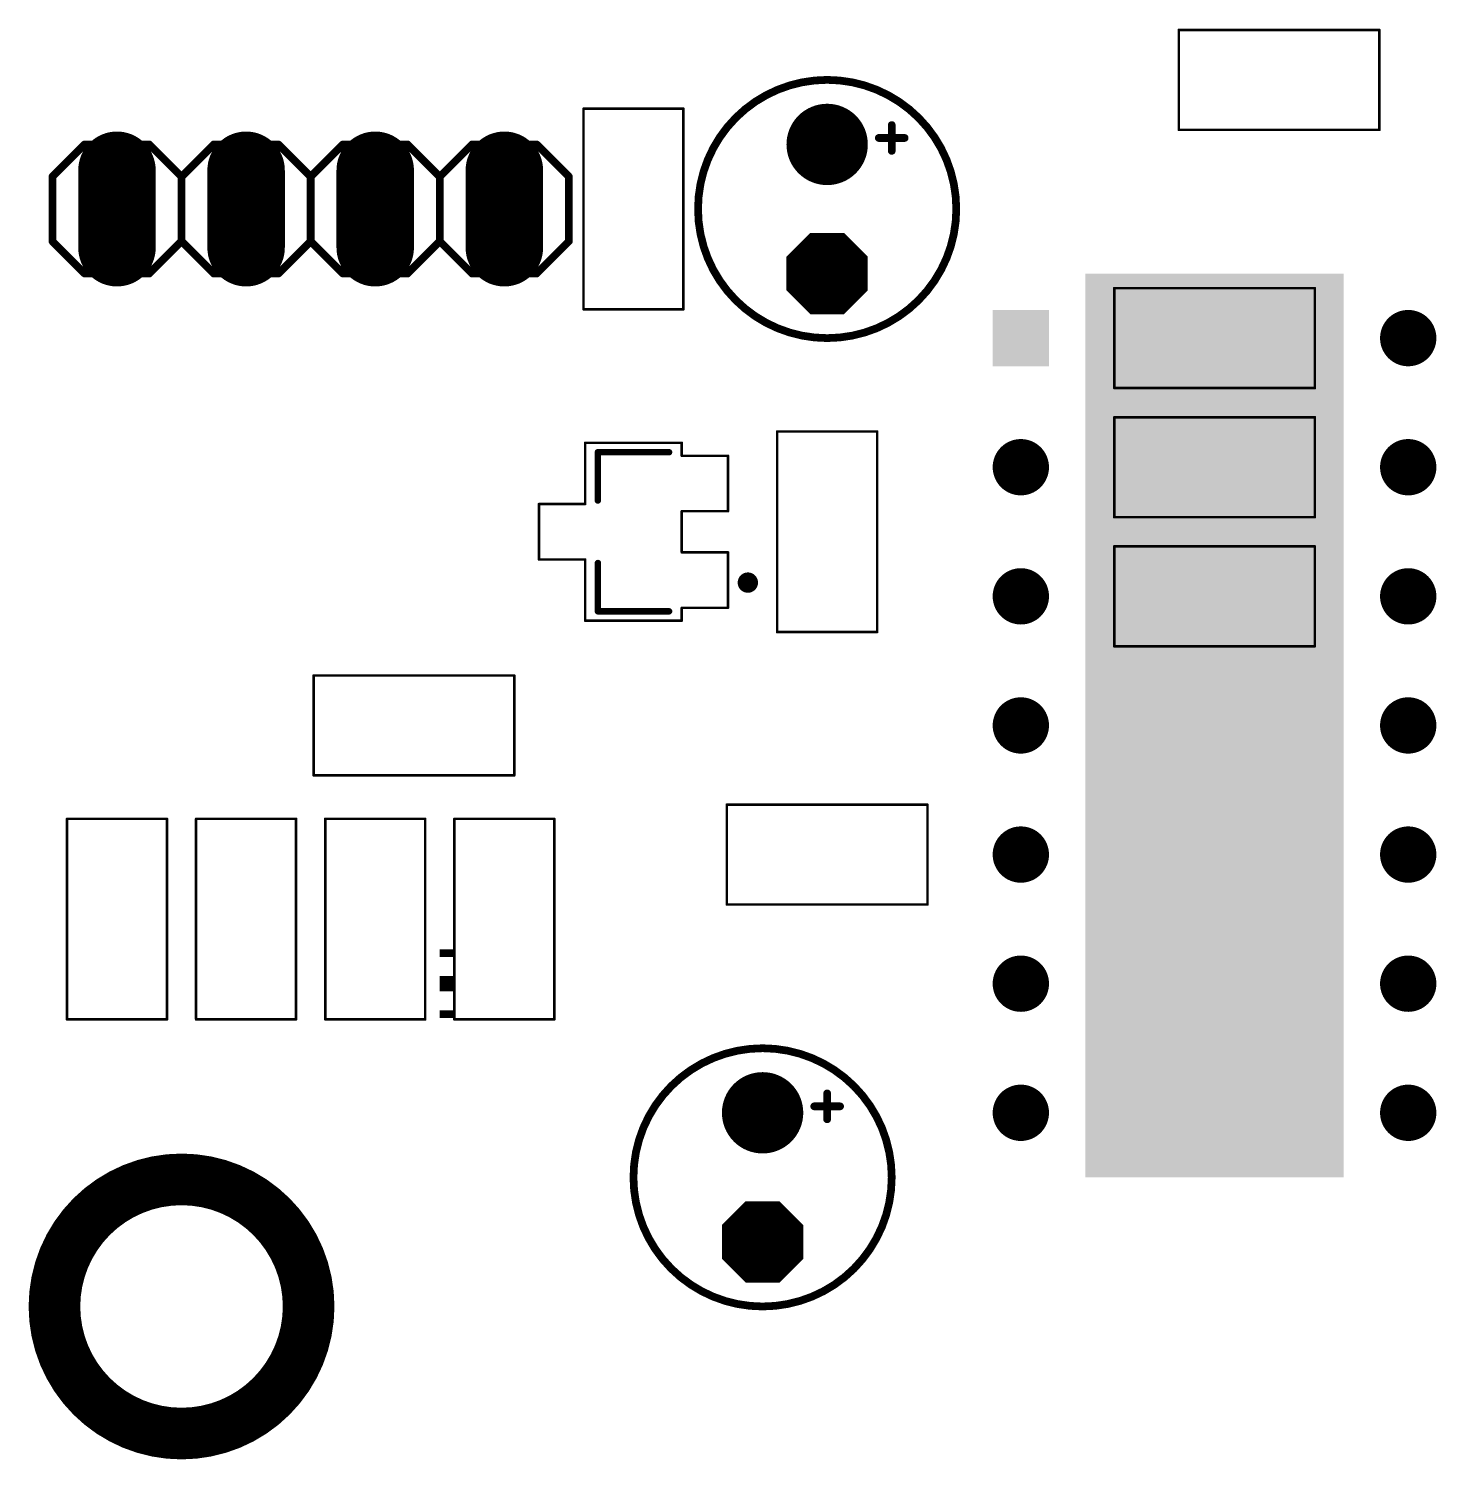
# Model space of a CAD drawing. Extents: x 0.8 to 83.2, y 0.8 to 28.9.
# Drawn here: x 0.8 to 28.49, y 0.8 to 28.95 of the extents above; entities that cross this region are included whole.
import ezdxf

# ---------------------------------------------------------------- set-up
doc = ezdxf.new("R2010")
doc.units = 0
for name, color, linetype in [('17', 110, 'CONTINUOUS'), ('21', 253, 'CONTINUOUS'), ('39', 12, 'CONTINUOUS'), ('40', 132, 'CONTINUOUS')]:
    doc.layers.add(name, color=color, linetype=linetype)

# ---------------------------------------------------------------- blocks, each defined once
blk = doc.blocks.new('ROUNDP')
at = {"const_width": 0.5}
blk.add_lwpolyline([(0, -0.25, 1), (0, 0.25, 1), (0, -0.25)], format="xyb", dxfattribs=at)
blk = doc.blocks.new('OCTAGONP')
at = {"const_width": 0.5}
blk.add_lwpolyline([(-0.25, -0.1036), (-0.25, 0.1036), (-0.1036, 0.25), (0.1036, 0.25), (0.25, 0.1036), (0.25, -0.1036), (0.1036, -0.25), (-0.1036, -0.25), (-0.25, -0.1036), (-0.25, 0.1036)], dxfattribs=at)
blk = doc.blocks.new('LONGP100')
at = {"const_width": 1}
blk.add_lwpolyline([(-0.5, 0), (0.5, 0)], dxfattribs=at)
at = {"const_width": 0.5}
for points in [[(-0.5, 0.25, 1), (-0.5, -0.25)], [(0.5, -0.25, 1), (0.5, 0.25)]]:
    blk.add_lwpolyline(points, format="xyb", dxfattribs=at)
blk = doc.blocks.new('RECT')
blk.add_solid([(-0.5, -0.5), (0.5, -0.5), (-0.5, 0.5), (0.5, 0.5)])
blk = doc.blocks.new('SQUAREP')
blk.add_solid([(-0.5, -0.5), (0.5, -0.5), (-0.5, 0.5), (0.5, 0.5)])

msp = doc.modelspace()

# ---------------------------------------------------------------- linework, layer by layer
at = {"layer": '21'}
for points, const_width in [([(16.51, 22.86, 1), (16.51, 27.94, 1), (16.51, 22.86)], 0.1524), ([(17.8181, 27.051, 1), (17.7419, 27.051)], 0.0762), ([(1.905, 26.7081, 1), (1.905, 26.6319)], 0.0762), ([(1.9319, 26.6431, 1), (1.8781, 26.6969)], 0.0762), ([(3.2019, 26.6969, 1), (3.1481, 26.6431)], 0.0762), ([(3.175, 26.6319, 1), (3.175, 26.7081)], 0.0762), ([(4.445, 26.7081, 1), (4.445, 26.6319)], 0.0762), ([(4.4719, 26.6431, 1), (4.4181, 26.6969)], 0.0762), ([(5.7419, 26.6969, 1), (5.6881, 26.6431)], 0.0762), ([(5.715, 26.6319, 1), (5.715, 26.7081)], 0.0762), ([(6.985, 26.7081, 1), (6.985, 26.6319)], 0.0762), ([(7.0119, 26.6431, 1), (6.9581, 26.6969)], 0.0762), ([(8.2819, 26.6969, 1), (8.2281, 26.6431)], 0.0762), ([(8.255, 26.6319, 1), (8.255, 26.7081)], 0.0762), ([(9.525, 26.7081, 1), (9.525, 26.6319)], 0.0762), ([(9.5519, 26.6431, 1), (9.4981, 26.6969)], 0.0762), ([(10.8219, 26.6969, 1), (10.7681, 26.6431)], 0.0762), ([(10.795, 26.6319, 1), (10.795, 26.7081)], 0.0762), ([(17.526, 26.8351, 1), (17.526, 26.7589)], 0.0762), ([(17.8181, 26.797, 1), (17.7419, 26.797)], 0.0762), ([(17.78, 26.8351, 1), (17.78, 26.7589)], 0.0762), ([(17.7419, 26.797, 1), (17.8181, 26.797)], 0.0762), ([(17.78, 26.7589, 1), (17.78, 26.8351)], 0.0762), ([(18.034, 26.7589, 1), (18.034, 26.8351)], 0.0762), ([(17.7419, 26.543, 1), (17.8181, 26.543)], 0.0762), ([(1.3081, 26.035, 1), (1.2319, 26.035)], 0.0762), ([(1.2431, 26.0619, 1), (1.2969, 26.0081)], 0.0762), ([(3.8481, 26.035, 1), (3.7719, 26.035)], 0.0762), ([(3.7831, 26.0619, 1), (3.8369, 26.0081)], 0.0762), ([(3.7831, 26.0081, 1), (3.8369, 26.0619)], 0.0762), ([(6.3881, 26.035, 1), (6.3119, 26.035)], 0.0762), ([(6.3881, 26.035, 1), (6.3119, 26.035)], 0.0762), ([(6.3231, 26.0619, 1), (6.3769, 26.0081)], 0.0762), ([(6.3231, 26.0081, 1), (6.3769, 26.0619)], 0.0762), ([(8.9281, 26.035, 1), (8.8519, 26.035)], 0.0762), ([(8.8631, 26.0619, 1), (8.9169, 26.0081)], 0.0762), ([(8.8631, 26.0081, 1), (8.9169, 26.0619)], 0.0762), ([(11.4681, 26.035, 1), (11.3919, 26.035)], 0.0762), ([(11.4031, 26.0081, 1), (11.4569, 26.0619)], 0.0762), ([(1.2319, 24.765, 1), (1.3081, 24.765)], 0.0762), ([(1.2969, 24.7919, 1), (1.2431, 24.7381)], 0.0762), ([(3.7719, 24.765, 1), (3.8481, 24.765)], 0.0762), ([(3.8369, 24.7919, 1), (3.7831, 24.7381)], 0.0762), ([(3.8369, 24.7381, 1), (3.7831, 24.7919)], 0.0762), ([(6.3119, 24.765, 1), (6.3881, 24.765)], 0.0762), ([(6.3119, 24.765, 1), (6.3881, 24.765)], 0.0762), ([(6.3769, 24.7919, 1), (6.3231, 24.7381)], 0.0762), ([(6.3769, 24.7381, 1), (6.3231, 24.7919)], 0.0762), ([(8.8519, 24.765, 1), (8.9281, 24.765)], 0.0762), ([(8.9169, 24.7919, 1), (8.8631, 24.7381)], 0.0762), ([(8.9169, 24.7381, 1), (8.8631, 24.7919)], 0.0762), ([(11.3919, 24.765, 1), (11.4681, 24.765)], 0.0762), ([(11.4569, 24.7381, 1), (11.4031, 24.7919)], 0.0762), ([(1.905, 24.1681, 1), (1.905, 24.0919)], 0.0762), ([(3.175, 24.0919, 1), (3.175, 24.1681)], 0.0762), ([(4.445, 24.1681, 1), (4.445, 24.0919)], 0.0762), ([(5.715, 24.0919, 1), (5.715, 24.1681)], 0.0762), ([(6.985, 24.1681, 1), (6.985, 24.0919)], 0.0762), ([(8.255, 24.0919, 1), (8.255, 24.1681)], 0.0762), ([(9.525, 24.1681, 1), (9.525, 24.0919)], 0.0762), ([(10.795, 24.0919, 1), (10.795, 24.1681)], 0.0762), ([(1.8781, 24.1031, 1), (1.9319, 24.1569)], 0.0762), ([(3.1481, 24.1569, 1), (3.2019, 24.1031)], 0.0762), ([(4.4181, 24.1031, 1), (4.4719, 24.1569)], 0.0762), ([(5.6881, 24.1569, 1), (5.7419, 24.1031)], 0.0762), ([(6.9581, 24.1031, 1), (7.0119, 24.1569)], 0.0762), ([(8.2281, 24.1569, 1), (8.2819, 24.1031)], 0.0762), ([(9.4981, 24.1031, 1), (9.5519, 24.1569)], 0.0762), ([(10.7681, 24.1569, 1), (10.8219, 24.1031)], 0.0762), ([(12.0318, 20.615, 1), (11.9682, 20.615)], 0.0635), ([(12, 20.6468, 1), (12, 20.5833)], 0.0635), ([(13.4, 20.5833, 1), (13.4, 20.6468)], 0.0635), ([(11.9682, 19.665, 1), (12.0318, 19.665)], 0.0635), ([(12.0318, 18.435, 1), (11.9682, 18.435)], 0.0635), ([(14.95, 17.95, 1), (14.95, 18.15, 1), (14.95, 17.95)], 0.2), ([(11.9682, 17.485, 1), (12.0318, 17.485)], 0.0635), ([(12, 17.5167, 1), (12, 17.4533)], 0.0635), ([(13.4, 17.4533, 1), (13.4, 17.5167)], 0.0635), ([(15.24, 3.81, 1), (15.24, 8.89, 1), (15.24, 3.81)], 0.1524), ([(16.5481, 8.001, 1), (16.4719, 8.001)], 0.0762), ([(16.256, 7.7851, 1), (16.256, 7.7089)], 0.0762), ([(16.5481, 7.747, 1), (16.4719, 7.747)], 0.0762), ([(16.51, 7.7851, 1), (16.51, 7.7089)], 0.0762), ([(16.4719, 7.747, 1), (16.5481, 7.747)], 0.0762), ([(16.51, 7.7089, 1), (16.51, 7.7851)], 0.0762), ([(16.764, 7.7089, 1), (16.764, 7.7851)], 0.0762), ([(16.4719, 7.493, 1), (16.5481, 7.493)], 0.0762)]:
    msp.add_lwpolyline(points, format="xyb", dxfattribs=dict(at, const_width=const_width))
for points, const_width in [([(17.78, 27.051), (17.78, 26.797)], 0.1524), ([(1.905, 26.67), (1.27, 26.035)], 0.1524), ([(1.905, 26.67), (3.175, 26.67)], 0.1524), ([(3.175, 26.67), (3.81, 26.035)], 0.1524), ([(3.81, 26.035), (4.445, 26.67)], 0.1524), ([(4.445, 26.67), (5.715, 26.67)], 0.1524), ([(5.715, 26.67), (6.35, 26.035)], 0.1524), ([(6.985, 26.67), (6.35, 26.035)], 0.1524), ([(6.985, 26.67), (8.255, 26.67)], 0.1524), ([(8.255, 26.67), (8.89, 26.035)], 0.1524), ([(8.89, 26.035), (9.525, 26.67)], 0.1524), ([(9.525, 26.67), (10.795, 26.67)], 0.1524), ([(10.795, 26.67), (11.43, 26.035)], 0.1524), ([(17.526, 26.797), (17.78, 26.797)], 0.1524), ([(17.78, 26.797), (17.78, 26.543)], 0.1524), ([(17.78, 26.797), (18.034, 26.797)], 0.1524), ([(1.27, 26.035), (1.27, 24.765)], 0.1524), ([(3.81, 26.035), (3.81, 24.765)], 0.1524), ([(6.35, 26.035), (6.35, 24.765)], 0.1524), ([(6.35, 26.035), (6.35, 24.765)], 0.1524), ([(8.89, 26.035), (8.89, 24.765)], 0.1524), ([(11.43, 26.035), (11.43, 24.765)], 0.1524), ([(1.27, 24.765), (1.905, 24.13)], 0.1524), ([(3.81, 24.765), (3.175, 24.13)], 0.1524), ([(4.445, 24.13), (3.81, 24.765)], 0.1524), ([(6.35, 24.765), (5.715, 24.13)], 0.1524), ([(6.35, 24.765), (6.985, 24.13)], 0.1524), ([(8.89, 24.765), (8.255, 24.13)], 0.1524), ([(9.525, 24.13), (8.89, 24.765)], 0.1524), ([(11.43, 24.765), (10.795, 24.13)], 0.1524), ([(3.175, 24.13), (1.905, 24.13)], 0.1524), ([(5.715, 24.13), (4.445, 24.13)], 0.1524), ([(8.255, 24.13), (6.985, 24.13)], 0.1524), ([(10.795, 24.13), (9.525, 24.13)], 0.1524), ([(13.4, 20.615), (12, 20.615)], 0.127), ([(12, 20.615), (12, 19.665)], 0.127), ([(12, 18.435), (12, 17.485)], 0.127), ([(12, 17.485), (13.4, 17.485)], 0.127), ([(16.51, 8.001), (16.51, 7.747)], 0.1524), ([(16.256, 7.747), (16.51, 7.747)], 0.1524), ([(16.51, 7.747), (16.51, 7.493)], 0.1524), ([(16.51, 7.747), (16.764, 7.747)], 0.1524)]:
    msp.add_lwpolyline(points, dxfattribs=dict(at, const_width=const_width))
at = {"layer": '39'}
for points, const_width in [([(23.427, 28.923), (27.373, 28.923)], 0.0508), ([(23.427, 26.957), (23.427, 28.923)], 0.0508), ([(27.373, 28.923), (27.373, 26.957)], 0.0508), ([(27.373, 26.957), (23.427, 26.957)], 0.0508), ([(13.65, 20.8), (11.75, 20.8)], 0.05), ([(11.75, 20.8), (11.75, 19.595)], 0.05), ([(13.65, 20.545), (13.65, 20.8)], 0.05), ([(14.56, 20.545), (13.65, 20.545)], 0.05), ([(14.56, 19.455), (14.56, 20.545)], 0.05), ([(11.75, 19.595), (10.84, 19.595)], 0.05), ([(10.84, 19.595), (10.84, 18.505)], 0.05), ([(13.65, 18.645), (13.65, 19.455)], 0.05), ([(13.65, 19.455), (14.56, 19.455)], 0.05), ([(14.56, 18.645), (13.65, 18.645)], 0.05), ([(14.56, 17.555), (14.56, 18.645)], 0.05), ([(10.84, 18.505), (11.75, 18.505)], 0.05), ([(11.75, 18.505), (11.75, 17.3)], 0.05), ([(13.65, 17.3), (13.65, 17.555)], 0.05), ([(13.65, 17.555), (14.56, 17.555)], 0.05), ([(11.75, 17.3), (13.65, 17.3)], 0.05), ([(6.409, 16.223), (10.355, 16.223)], 0.0508), ([(6.409, 14.257), (6.409, 16.223)], 0.0508), ([(10.355, 16.223), (10.355, 14.257)], 0.0508), ([(10.355, 14.257), (6.409, 14.257)], 0.0508), ([(1.557, 9.457), (1.557, 13.403)], 0.0508), ([(1.557, 13.403), (3.523, 13.403)], 0.0508), ([(3.523, 13.403), (3.523, 9.457)], 0.0508), ([(4.097, 9.457), (4.097, 13.403)], 0.0508), ([(4.097, 13.403), (6.063, 13.403)], 0.0508), ([(6.063, 13.403), (6.063, 9.457)], 0.0508), ([(3.523, 9.457), (1.557, 9.457)], 0.0508), ([(6.063, 9.457), (4.097, 9.457)], 0.0508)]:
    msp.add_lwpolyline(points, dxfattribs=dict(at, const_width=const_width))
for points, const_width in [([(23.427, 28.9357, 1), (23.427, 28.9103)], 0.0254), ([(23.4397, 28.923, 1), (23.4143, 28.923)], 0.0254), ([(27.3857, 28.923, 1), (27.3603, 28.923)], 0.0254), ([(27.373, 28.9103, 1), (27.373, 28.9357)], 0.0254), ([(23.427, 26.9697, 1), (23.427, 26.9443)], 0.0254), ([(23.4143, 26.957, 1), (23.4397, 26.957)], 0.0254), ([(27.3603, 26.957, 1), (27.3857, 26.957)], 0.0254), ([(27.373, 26.9443, 1), (27.373, 26.9697)], 0.0254), ([(11.75, 20.8125, 1), (11.75, 20.7875)], 0.025), ([(11.7625, 20.8, 1), (11.7375, 20.8)], 0.025), ([(13.6625, 20.8, 1), (13.6375, 20.8)], 0.025), ([(13.65, 20.5575, 1), (13.65, 20.5325)], 0.025), ([(13.6375, 20.545, 1), (13.6625, 20.545)], 0.025), ([(13.65, 20.7875, 1), (13.65, 20.8125)], 0.025), ([(14.5725, 20.545, 1), (14.5475, 20.545)], 0.025), ([(14.56, 20.5325, 1), (14.56, 20.5575)], 0.025), ([(10.84, 19.6075, 1), (10.84, 19.5825)], 0.025), ([(10.8525, 19.595, 1), (10.8275, 19.595)], 0.025), ([(11.7375, 19.595, 1), (11.7625, 19.595)], 0.025), ([(11.75, 19.5825, 1), (11.75, 19.6075)], 0.025), ([(13.6625, 19.455, 1), (13.6375, 19.455)], 0.025), ([(13.65, 19.4675, 1), (13.65, 19.4425)], 0.025), ([(14.5475, 19.455, 1), (14.5725, 19.455)], 0.025), ([(14.56, 19.4425, 1), (14.56, 19.4675)], 0.025), ([(13.65, 18.6575, 1), (13.65, 18.6325)], 0.025), ([(13.6375, 18.645, 1), (13.6625, 18.645)], 0.025), ([(14.5725, 18.645, 1), (14.5475, 18.645)], 0.025), ([(14.56, 18.6325, 1), (14.56, 18.6575)], 0.025), ([(10.84, 18.5175, 1), (10.84, 18.4925)], 0.025), ([(10.8275, 18.505, 1), (10.8525, 18.505)], 0.025), ([(11.7625, 18.505, 1), (11.7375, 18.505)], 0.025), ([(11.75, 18.4925, 1), (11.75, 18.5175)], 0.025), ([(13.6625, 17.555, 1), (13.6375, 17.555)], 0.025), ([(13.65, 17.5675, 1), (13.65, 17.5425)], 0.025), ([(14.5475, 17.555, 1), (14.5725, 17.555)], 0.025), ([(14.56, 17.5425, 1), (14.56, 17.5675)], 0.025), ([(11.75, 17.3125, 1), (11.75, 17.2875)], 0.025), ([(11.7375, 17.3, 1), (11.7625, 17.3)], 0.025), ([(13.6375, 17.3, 1), (13.6625, 17.3)], 0.025), ([(13.65, 17.2875, 1), (13.65, 17.3125)], 0.025), ([(6.409, 16.2357, 1), (6.409, 16.2103)], 0.0254), ([(6.4217, 16.223, 1), (6.3963, 16.223)], 0.0254), ([(10.3677, 16.223, 1), (10.3423, 16.223)], 0.0254), ([(10.355, 16.2103, 1), (10.355, 16.2357)], 0.0254), ([(6.409, 14.2697, 1), (6.409, 14.2443)], 0.0254), ([(6.3963, 14.257, 1), (6.4217, 14.257)], 0.0254), ([(10.3423, 14.257, 1), (10.3677, 14.257)], 0.0254), ([(10.355, 14.2443, 1), (10.355, 14.2697)], 0.0254), ([(1.5697, 13.403, 1), (1.5443, 13.403)], 0.0254), ([(1.557, 13.4157, 1), (1.557, 13.3903)], 0.0254), ([(3.5357, 13.403, 1), (3.5103, 13.403)], 0.0254), ([(3.523, 13.3903, 1), (3.523, 13.4157)], 0.0254), ([(4.1097, 13.403, 1), (4.0843, 13.403)], 0.0254), ([(4.097, 13.4157, 1), (4.097, 13.3903)], 0.0254), ([(6.0757, 13.403, 1), (6.0503, 13.403)], 0.0254), ([(6.063, 13.3903, 1), (6.063, 13.4157)], 0.0254), ([(1.557, 9.4697, 1), (1.557, 9.4443)], 0.0254), ([(1.5443, 9.457, 1), (1.5697, 9.457)], 0.0254), ([(3.5103, 9.457, 1), (3.5357, 9.457)], 0.0254), ([(3.523, 9.4443, 1), (3.523, 9.4697)], 0.0254), ([(4.097, 9.4697, 1), (4.097, 9.4443)], 0.0254), ([(4.0843, 9.457, 1), (4.1097, 9.457)], 0.0254), ([(6.0503, 9.457, 1), (6.0757, 9.457)], 0.0254), ([(6.063, 9.4443, 1), (6.063, 9.4697)], 0.0254), ([(3.81, 1.31, 1), (3.81, 6.31, 1), (3.81, 1.31)], 1.016)]:
    msp.add_lwpolyline(points, format="xyb", dxfattribs=dict(at, const_width=const_width))
at = {"layer": '40', "const_width": 0.0508}
for points in [[(11.717, 27.373), (11.717, 23.427)], [(13.683, 27.373), (11.717, 27.373)], [(13.683, 23.427), (13.683, 27.373)], [(26.103, 23.843), (22.157, 23.843)], [(22.157, 23.843), (22.157, 21.877)], [(26.103, 21.877), (26.103, 23.843)], [(11.717, 23.427), (13.683, 23.427)], [(22.157, 21.877), (26.103, 21.877)], [(26.103, 21.303), (22.157, 21.303)], [(22.157, 21.303), (22.157, 19.337)], [(26.103, 19.337), (26.103, 21.303)], [(15.527, 21.023), (15.527, 17.077)], [(17.493, 21.023), (15.527, 21.023)], [(17.493, 17.077), (17.493, 21.023)], [(22.157, 19.337), (26.103, 19.337)], [(26.103, 18.763), (22.157, 18.763)], [(22.157, 18.763), (22.157, 16.797)], [(26.103, 16.797), (26.103, 18.763)], [(15.527, 17.077), (17.493, 17.077)], [(22.157, 16.797), (26.103, 16.797)], [(18.483, 13.683), (14.537, 13.683)], [(14.537, 13.683), (14.537, 11.717)], [(18.483, 11.717), (18.483, 13.683)], [(6.637, 13.403), (6.637, 9.457)], [(8.603, 13.403), (6.637, 13.403)], [(8.603, 9.457), (8.603, 13.403)], [(9.177, 13.403), (9.177, 9.457)], [(11.143, 13.403), (9.177, 13.403)], [(11.143, 9.457), (11.143, 13.403)], [(14.537, 11.717), (18.483, 11.717)], [(6.637, 9.457), (8.603, 9.457)], [(9.177, 9.457), (11.143, 9.457)]]:
    msp.add_lwpolyline(points, dxfattribs=at)
at = {"layer": '40', "const_width": 0.0254}
for points in [[(11.7297, 27.373, 1), (11.7043, 27.373)], [(11.717, 27.3857, 1), (11.717, 27.3603)], [(13.6957, 27.373, 1), (13.6703, 27.373)], [(13.683, 27.3603, 1), (13.683, 27.3857)], [(22.157, 23.8557, 1), (22.157, 23.8303)], [(22.1697, 23.843, 1), (22.1443, 23.843)], [(26.1157, 23.843, 1), (26.0903, 23.843)], [(26.103, 23.8303, 1), (26.103, 23.8557)], [(11.717, 23.4397, 1), (11.717, 23.4143)], [(11.7043, 23.427, 1), (11.7297, 23.427)], [(13.6703, 23.427, 1), (13.6957, 23.427)], [(13.683, 23.4143, 1), (13.683, 23.4397)], [(22.157, 21.8897, 1), (22.157, 21.8643)], [(22.1443, 21.877, 1), (22.1697, 21.877)], [(26.0903, 21.877, 1), (26.1157, 21.877)], [(26.103, 21.8643, 1), (26.103, 21.8897)], [(22.157, 21.3157, 1), (22.157, 21.2903)], [(22.1697, 21.303, 1), (22.1443, 21.303)], [(26.1157, 21.303, 1), (26.0903, 21.303)], [(26.103, 21.2903, 1), (26.103, 21.3157)], [(15.5397, 21.023, 1), (15.5143, 21.023)], [(15.527, 21.0357, 1), (15.527, 21.0103)], [(17.5057, 21.023, 1), (17.4803, 21.023)], [(17.493, 21.0103, 1), (17.493, 21.0357)], [(22.157, 19.3497, 1), (22.157, 19.3243)], [(22.1443, 19.337, 1), (22.1697, 19.337)], [(26.0903, 19.337, 1), (26.1157, 19.337)], [(26.103, 19.3243, 1), (26.103, 19.3497)], [(22.157, 18.7757, 1), (22.157, 18.7503)], [(22.1697, 18.763, 1), (22.1443, 18.763)], [(26.1157, 18.763, 1), (26.0903, 18.763)], [(26.103, 18.7503, 1), (26.103, 18.7757)], [(15.527, 17.0897, 1), (15.527, 17.0643)], [(15.5143, 17.077, 1), (15.5397, 17.077)], [(17.4803, 17.077, 1), (17.5057, 17.077)], [(17.493, 17.0643, 1), (17.493, 17.0897)], [(22.157, 16.8097, 1), (22.157, 16.7843)], [(22.1443, 16.797, 1), (22.1697, 16.797)], [(26.0903, 16.797, 1), (26.1157, 16.797)], [(26.103, 16.7843, 1), (26.103, 16.8097)], [(14.537, 13.6957, 1), (14.537, 13.6703)], [(14.5497, 13.683, 1), (14.5243, 13.683)], [(18.4957, 13.683, 1), (18.4703, 13.683)], [(18.483, 13.6703, 1), (18.483, 13.6957)], [(6.6497, 13.403, 1), (6.6243, 13.403)], [(6.637, 13.4157, 1), (6.637, 13.3903)], [(8.6157, 13.403, 1), (8.5903, 13.403)], [(8.603, 13.3903, 1), (8.603, 13.4157)], [(9.1897, 13.403, 1), (9.1643, 13.403)], [(9.177, 13.4157, 1), (9.177, 13.3903)], [(11.1557, 13.403, 1), (11.1303, 13.403)], [(11.143, 13.3903, 1), (11.143, 13.4157)], [(14.537, 11.7297, 1), (14.537, 11.7043)], [(14.5243, 11.717, 1), (14.5497, 11.717)], [(18.4703, 11.717, 1), (18.4957, 11.717)], [(18.483, 11.7043, 1), (18.483, 11.7297)], [(6.637, 9.4697, 1), (6.637, 9.4443)], [(6.6243, 9.457, 1), (6.6497, 9.457)], [(8.5903, 9.457, 1), (8.6157, 9.457)], [(8.603, 9.4443, 1), (8.603, 9.4697)], [(9.177, 9.4697, 1), (9.177, 9.4443)], [(9.1643, 9.457, 1), (9.1897, 9.457)], [(11.1303, 9.457, 1), (11.1557, 9.457)], [(11.143, 9.4443, 1), (11.143, 9.4697)]]:
    msp.add_lwpolyline(points, format="xyb", dxfattribs=at)

# ---------------------------------------------------------------- block references
at = {"layer": '17'}
for name, p, xscale, yscale, rotation in [('ROUNDP', (16.51, 26.67), 1.6002, 1.6002, 270), ('ROUNDP', (16.51, 26.67), 1.6002, 1.6002, 270), ('LONGP100', (2.54, 25.4), 1.524, 1.524, 90), ('LONGP100', (2.54, 25.4), 1.524, 1.524, 90), ('LONGP100', (5.08, 25.4), 1.524, 1.524, 90), ('LONGP100', (5.08, 25.4), 1.524, 1.524, 90), ('LONGP100', (7.62, 25.4), 1.524, 1.524, 90), ('LONGP100', (7.62, 25.4), 1.524, 1.524, 90), ('LONGP100', (10.16, 25.4), 1.524, 1.524, 90), ('LONGP100', (10.16, 25.4), 1.524, 1.524, 90), ('OCTAGONP', (16.51, 24.13), 1.6002, 1.6002, 270), ('OCTAGONP', (16.51, 24.13), 1.6002, 1.6002, 270), ('ROUNDP', (15.24, 7.62), 1.6002, 1.6002, 270), ('ROUNDP', (15.24, 7.62), 1.6002, 1.6002, 270), ('OCTAGONP', (15.24, 5.08), 1.6002, 1.6002, 270), ('OCTAGONP', (15.24, 5.08), 1.6002, 1.6002, 270)]:
    msp.add_blockref(name, p, dxfattribs=dict(at, xscale=xscale, yscale=yscale, rotation=rotation))
at = {"layer": '17', "xscale": 1.108, "yscale": 1.108}
for name, p in [('SQUAREP', (20.32, 22.86)), ('SQUAREP', (20.32, 22.86)), ('ROUNDP', (27.94, 22.86)), ('ROUNDP', (27.94, 22.86)), ('ROUNDP', (20.32, 20.32)), ('ROUNDP', (20.32, 20.32)), ('ROUNDP', (27.94, 20.32)), ('ROUNDP', (27.94, 20.32)), ('ROUNDP', (20.32, 17.78)), ('ROUNDP', (20.32, 17.78)), ('ROUNDP', (27.94, 17.78)), ('ROUNDP', (27.94, 17.78)), ('ROUNDP', (20.32, 15.24)), ('ROUNDP', (20.32, 15.24)), ('ROUNDP', (27.94, 15.24)), ('ROUNDP', (27.94, 15.24)), ('ROUNDP', (20.32, 12.7)), ('ROUNDP', (20.32, 12.7)), ('ROUNDP', (27.94, 12.7)), ('ROUNDP', (27.94, 12.7)), ('ROUNDP', (20.32, 10.16)), ('ROUNDP', (20.32, 10.16)), ('ROUNDP', (27.94, 10.16)), ('ROUNDP', (27.94, 10.16)), ('ROUNDP', (20.32, 7.62)), ('ROUNDP', (20.32, 7.62)), ('ROUNDP', (27.94, 7.62)), ('ROUNDP', (27.94, 7.62))]:
    msp.add_blockref(name, p, dxfattribs=at)
at = {"layer": '21', "xscale": 5.08, "yscale": 17.78}
msp.add_blockref('RECT', (24.13, 15.24), dxfattribs=at)
at = {"layer": '21', "yscale": 0.3, "rotation": 270}
for p, xscale in [((9.04, 10.76), 0.15), ((9.04, 10.16), 0.3), ((9.04, 9.56), 0.15)]:
    msp.add_blockref('RECT', p, dxfattribs=dict(at, xscale=xscale))

doc.saveas('drawing.dxf')
